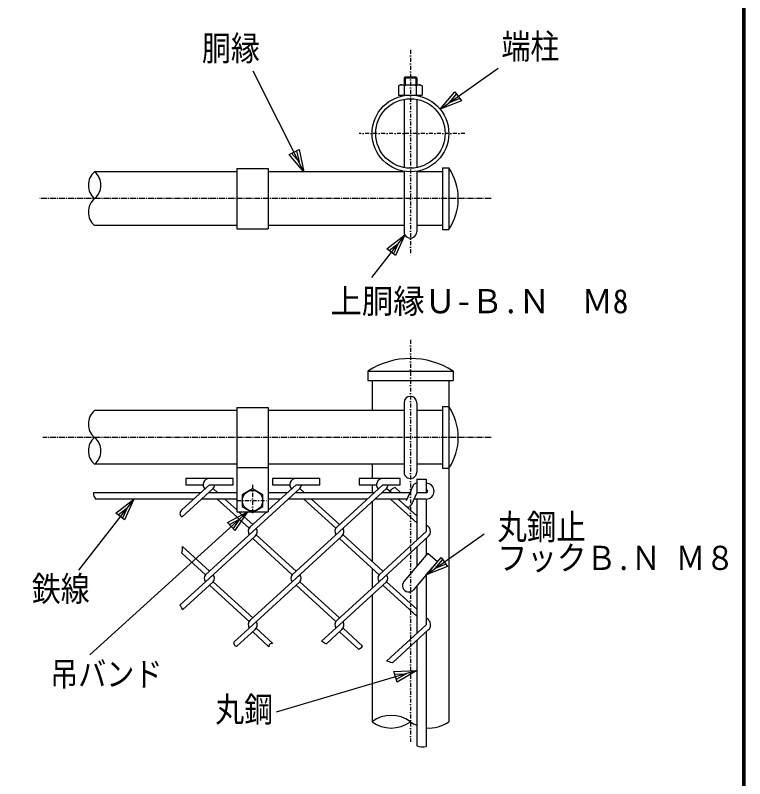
# Model space of a CAD drawing. Units: millimetres, scale not verified. Extents: x -2950 to 2950, y -2100 to 2100.
# Drawn here: x 1876 to 2800, y -437 to 530 of the extents above; entities that cross this region are included whole.
import ezdxf
from ezdxf.enums import TextEntityAlignment as Align

# ---------------------------------------------------------------- set-up
doc = ezdxf.new("R2010")
doc.units = ezdxf.units.MM
doc.header["$LTSCALE"] = 10
doc.linetypes.add('USER1', pattern=[1.125, 0.75, -0.125, 0.125, -0.125])
doc.linetypes.add('USER3', pattern=[1.01, 0.5, -0.25, 0.01, -0.25])
for name, color, linetype, lineweight in [('0-1_1', 7, 'Continuous', 25), ('0-2_0', 7, 'Continuous', 25), ('0-6_WAKU', 7, 'Continuous', 25)]:
    doc.layers.add(name, color=color, linetype=linetype, lineweight=lineweight)
doc.styles.add('ＭＳ ゴシック', font='')
doc.styles.get('ＭＳ ゴシック').set_extended_font_data('MS Gothic')

# ---------------------------------------------------------------- blocks, each defined once
blk = doc.blocks.new('C75')
at = {"layer": '0-1_1', "color": 4}
blk.add_line((40779.8, 18197.8), (40138.1, 19473.9), dxfattribs=at)
blk.add_lwpolyline([(40716.6, 18479.4), (40779.8, 18197.8), (40591.5, 18416.5)], close=True, dxfattribs=at)
blk.add_lwpolyline([(40685.3, 18463.7), (40716.9, 18322.9), (40622.8, 18432.2)], dxfattribs=at)
blk = doc.blocks.new('C76')
at = {"layer": '0-1_1', "color": 4}
blk.add_line((42504, 18991.8), (43237.7, 19508.9), dxfattribs=at)
blk.add_lwpolyline([(42773.2, 19095.9), (42504, 18991.8), (42692.5, 19210.3)], close=True, dxfattribs=at)
blk.add_lwpolyline([(42753, 19124.5), (42618.4, 19072.5), (42712.7, 19181.7)], dxfattribs=at)
blk = doc.blocks.new('C77')
at = {"layer": '0-1_1', "color": 4}
blk.add_line((40065.5, 14682.3), (38067.7, 12868.6), dxfattribs=at)
blk.add_lwpolyline([(39811.1, 14545.9), (40065.5, 14682.3), (39905.2, 14442.2)], close=True, dxfattribs=at)
blk.add_lwpolyline([(39834.6, 14520), (39961.8, 14588.2), (39881.7, 14468.1)], dxfattribs=at)
blk = doc.blocks.new('C78')
at = {"layer": '0-1_1', "color": 4}
blk.add_line((38624.6, 14842.3), (37922.4, 13942.2), dxfattribs=at)
blk.add_lwpolyline([(38397.2, 14664.6), (38624.6, 14842.3), (38507.6, 14578.4)], close=True, dxfattribs=at)
blk.add_lwpolyline([(38424.8, 14643), (38538.5, 14731.9), (38480, 14600)], dxfattribs=at)
blk = doc.blocks.new('C79')
at = {"layer": '0-1_1', "color": 4}
blk.add_line((42207.2, 12670.2), (40428.7, 12145), dxfattribs=at)
blk.add_lwpolyline([(41918.9, 12658), (42207.2, 12670.2), (41958.5, 12523.7)], close=True, dxfattribs=at)
blk.add_lwpolyline([(41928.8, 12624.4), (42073, 12630.5), (41948.6, 12557.3)], dxfattribs=at)

msp = doc.modelspace()

# ---------------------------------------------------------------- linework, layer by layer
at = {"layer": '0-1_1', "color": 4, "linetype": 'USER3'}
for p, q in [((2376.61, 486.52), (2376.61, 225.34)), ((2445.4, 380.67), (2311.81, 380.67)), ((2376.61, 119.24), (2376.61, -389.82)), ((2176.61, -64.37), (2176.61, -104.37)), ((2156.61, -84.37), (2196.61, -84.37))]:
    msp.add_line(p, q, dxfattribs=at)
at = {"layer": '0-1_1'}
for p, q in [((2369.8, 452.27), (2368.6, 451.07)), ((2368.6, 451.07), (2368.6, 442.27)), ((2368.6, 451.07), (2384.61, 451.07)), ((2369.8, 452.27), (2383.41, 452.27)), ((2383.41, 452.27), (2384.61, 451.07)), ((2384.61, 451.07), (2384.61, 442.27)), ((2364.11, 442.27), (2361.61, 441.12)), ((2361.61, 441.12), (2361.61, 429.27)), ((2369.11, 429.27), (2369.11, 441.12)), ((2384.1, 429.27), (2384.1, 441.12)), ((2361.61, 429.27), (2391.61, 429.27)), ((2368.6, 429.27), (2368.6, 428.61)), ((2384.61, 429.27), (2384.61, 428.61)), ((2368.6, 423.94), (2368.6, 337.4)), ((2384.61, 423.94), (2384.61, 337.4)), ((2156.61, 332.07), (1976.61, 332.07)), ((2156.61, 336.07), (2156.61, 260.07)), ((2156.61, 336.07), (2196.61, 336.07)), ((2196.61, 336.07), (2196.61, 260.07)), ((2368.6, 332.07), (2196.61, 332.07)), ((2368.6, 332.73), (2368.6, 256.07)), ((2384.61, 332.73), (2384.61, 256.07)), ((2417.21, 332.07), (2384.61, 332.07)), ((2417.21, 337.07), (2417.21, 259.07)), ((2417.21, 337.07), (2425.21, 337.07)), ((2425.21, 337.07), (2425.21, 259.07)), ((2156.61, 264.07), (1976.61, 264.07)), ((2368.6, 264.07), (2196.61, 264.07)), ((2417.21, 264.07), (2384.61, 264.07)), ((2156.61, 260.07), (2196.61, 260.07)), ((2417.21, 259.07), (2425.21, 259.07)), ((2322.6, 79.63), (2430.61, 79.63)), ((2322.6, 79.63), (2322.6, 67.63)), ((2430.61, 79.63), (2430.61, 67.63)), ((2322.6, 67.63), (2430.61, 67.63)), ((2328, 67.63), (2328, 29.63)), ((2425.21, 67.63), (2425.21, 34.63)), ((2368.6, 39.63), (2368.6, -48.37)), ((2384.61, 39.63), (2384.61, -48.37)), ((2156.61, 29.63), (1976.61, 29.63)), ((2156.61, 33.63), (2156.61, -98.37)), ((2156.61, 33.63), (2196.61, 33.63)), ((2196.61, 33.63), (2196.61, -98.37)), ((2368.6, 29.63), (2196.61, 29.63)), ((2417.21, 29.63), (2384.61, 29.63)), ((2417.21, 34.63), (2417.21, -43.37)), ((2417.21, 34.63), (2425.21, 34.63)), ((2425.21, 34.63), (2425.21, -43.37)), ((2156.61, -38.37), (1976.61, -38.37)), ((2368.6, -38.37), (2196.61, -38.37)), ((2328, -38.37), (2328, -56.45)), ((2417.21, -38.37), (2384.61, -38.37)), ((2156.61, -42.37), (2196.61, -42.37)), ((2417.21, -43.37), (2425.21, -43.37)), ((2425.21, -43.37), (2425.21, -364.37)), ((2384.52, -57.17), (2384.52, -74.37)), ((2384.52, -57.17), (2396.52, -57.17)), ((2396.52, -57.17), (2396.52, -74.37)), ((2087.25, -96.2), (2121.91, -64.45)), ((2196.61, -96.65), (2231.75, -64.45)), ((2231.75, -64.45), (2261.75, -64.45)), ((2283.6, -117.59), (2341.6, -64.45)), ((2328, -64.45), (2328, -74.37)), ((2379.51, -65.94), (2371.28, -84.5)), ((2111.08, -74.37), (1975.13, -74.37)), ((2087.47, -104.79), (2126.7, -68.84)), ((2156.61, -74.37), (2120.67, -74.37)), ((2123.14, -74.37), (2121.91, -73.24)), ((2132.73, -74.37), (2126.7, -68.84)), ((2220.92, -74.37), (2196.61, -74.37)), ((2330.77, -74.37), (2230.52, -74.37)), ((2232.99, -74.37), (2231.75, -73.24)), ((2242.58, -74.37), (2236.55, -68.84)), ((2286.68, -123.57), (2346.4, -68.84)), ((2375.77, -74.37), (2340.36, -74.37)), ((2347.2, -74.37), (2340.36, -74.37)), ((2342.84, -74.37), (2341.6, -73.24)), ((2352.43, -74.37), (2346.4, -68.84)), ((2364.27, -74.37), (2357.25, -67.94)), ((2384.52, -74.37), (2377.5, -90.19)), ((2396.52, -74.37), (2384.52, -74.37)), ((2102.35, -82.37), (1977.11, -82.37)), ((2156.61, -82.37), (2111.94, -82.37)), ((2156.61, -105.03), (2131.87, -82.37)), ((2156.61, -96.24), (2141.46, -82.37)), ((2212.19, -82.37), (2196.61, -82.37)), ((2322.04, -82.37), (2221.79, -82.37)), ((2282.13, -119.4), (2241.72, -82.37)), ((2286.68, -114.78), (2251.31, -82.37)), ((2328, -85.69), (2328, -161.44)), ((2355.93, -82.37), (2331.63, -82.37)), ((2384.52, -112.57), (2351.57, -82.37)), ((2372.22, -82.37), (2355.92, -82.37)), ((2384.52, -103.78), (2361.16, -82.37)), ((2396.52, -82.37), (2380.97, -82.37)), ((2384.52, -82.37), (2384.52, -134.56)), ((2396.52, -82.37), (2396.52, -123.57)), ((2172.28, -119.4), (2155.84, -104.33)), ((2156.61, -98.37), (2196.61, -98.37)), ((2176.83, -114.78), (2158.92, -98.37)), ((2173.75, -117.59), (2194.73, -98.37)), ((2400.1, -118.06), (2396.52, -114.78)), ((2176.83, -123.57), (2117.11, -178.29)), ((2286.68, -123.57), (2226.96, -178.29)), ((2396.52, -123.57), (2336.8, -178.29)), ((2179.9, -129.54), (2117.13, -187.06)), ((2176.83, -132.35), (2226.96, -178.29)), ((2181.38, -127.73), (2231.75, -173.89)), ((2289.75, -129.54), (2226.98, -187.06)), ((2286.68, -132.35), (2336.8, -178.29)), ((2291.22, -127.73), (2341.6, -173.89)), ((2399.6, -129.54), (2336.82, -187.06)), ((2396.52, -132.35), (2396.52, -153.43)), ((2087.77, -142.62), (2121.91, -173.89)), ((2384.52, -143.35), (2384.52, -167.73)), ((2087.12, -150.81), (2117.11, -178.29)), ((2398.74, -150.8), (2368.45, -186.89)), ((2398.74, -150.8), (2410.77, -161.35)), ((2410.77, -161.35), (2380.7, -197.18)), ((2328, -170.23), (2328, -195.14)), ((2084.7, -216.78), (2126.68, -178.31)), ((2173.75, -235.83), (2236.53, -178.31)), ((2396.52, -178.32), (2396.52, -241.8)), ((2087.93, -222.61), (2126.7, -187.08)), ((2172.28, -237.63), (2121.91, -191.47)), ((2176.83, -233.01), (2126.7, -187.08)), ((2176.83, -241.8), (2236.55, -187.08)), ((2282.13, -237.63), (2231.75, -191.47)), ((2286.68, -233.01), (2236.55, -187.08)), ((2283.6, -235.83), (2336.82, -187.06)), ((2286.68, -241.8), (2346.4, -187.08)), ((2384.52, -230.8), (2341.6, -191.47)), ((2384.52, -222.02), (2346.4, -187.08)), ((2384.52, -192.62), (2384.52, -252.8)), ((2328, -203.93), (2328, -364.37)), ((2399.75, -235.96), (2396.52, -233.01)), ((2176.83, -241.8), (2152.92, -263.71)), ((2179.9, -247.77), (2156.89, -268.86)), ((2176.83, -250.59), (2197.37, -269.41)), ((2181.38, -245.97), (2202.51, -265.33)), ((2286.68, -241.8), (2264.17, -262.43)), ((2289.75, -247.77), (2270.31, -265.59)), ((2286.68, -250.59), (2310.69, -272.59)), ((2291.22, -245.97), (2315.9, -268.58)), ((2396.52, -241.8), (2346.49, -287.64)), ((2399.6, -247.77), (2353.72, -289.81)), ((2396.52, -250.59), (2396.52, -395.66)), ((2384.52, -261.59), (2384.52, -395))]:
    msp.add_line(p, q, dxfattribs=at)
at = {"layer": '0-1_1', "color": 4}
for p, q in [((2369.8, 452.27), (2369.81, 442.27)), ((2383.41, 452.27), (2383.41, 442.27)), ((2369.52, 252.35), (2327.4, 198.36))]:
    msp.add_line(p, q, dxfattribs=at)
at = {"layer": '0-1_1', "color": 4, "linetype": 'USER1'}
for p, q in [((2478.96, 298.07), (1906.96, 298.07)), ((2478.96, -4.37), (1910.96, -4.37))]:
    msp.add_line(p, q, dxfattribs=at)
at = {"layer": '0-1_1'}
for points in [[(2364.11, 442.27), (2389.11, 442.27), (2391.61, 441.12), (2391.61, 429.27)], [(2121.91, -64.45), (2151.91, -64.45), (2151.91, -56.45), (2091.91, -56.45), (2091.91, -64.45), (2113.91, -64.45)], [(2261.75, -64.45), (2261.75, -56.45), (2201.75, -56.45), (2201.75, -64.45), (2223.75, -64.45)], [(2341.6, -64.45), (2363.6, -64.45), (2363.6, -56.45), (2311.6, -56.45), (2311.6, -64.45), (2333.6, -64.45)], [(2176.83, -123.57), (2191.23, -110.37), (2236.55, -68.84)]]:
    msp.add_lwpolyline(points, dxfattribs=at)
at = {"layer": '0-1_1', "color": 4}
msp.add_lwpolyline([(2346.78, 234.58), (2369.52, 252.35), (2357.82, 225.97)], close=True, dxfattribs=at)
msp.add_lwpolyline([(2349.54, 232.43), (2360.91, 241.31), (2355.06, 228.12)], dxfattribs=at)
at = {"layer": '0-1_1'}
msp.add_lwpolyline([(2176.61, -69.36), (2163.6, -76.86), (2163.6, -91.88), (2176.61, -99.38), (2189.61, -91.88), (2189.61, -76.86)], close=True, dxfattribs=at)
for centre, radius in [((2376.61, 380.67), 48.6), ((2376.61, 380.67), 44), ((2176.61, -84.37), 13)]:
    msp.add_circle(centre, radius, dxfattribs=at)
for centre, radius, start, end in [((2364.11, 430.84), 11.43, 64.02038, 90), ((2376.61, 417.37), 24.9, 72.4866, 107.51478), ((2389.11, 430.84), 11.43, 90, 115.97954), ((2367.83, 298.07), 69.38, 325.79449, 34.20584), ((2376.61, 256.07), 8, 179.99992, 0), ((2376.6, -3.5), 99.12, 56.99119, 123.00874), ((2376.6, 39.63), 8, 0, 179.99992), ((2367.83, -4.37), 69.38, 325.79449, 34.20584), ((2121.91, -64.45), 8, 90, 222.50017), ((2231.75, -64.45), 8, 90, 222.50017), ((2341.6, -64.45), 8, 90, 222.50017), ((2376.6, -48.37), 8, 179.99992, 0), ((2121.91, -64.45), 6.48, 317.50034, 0.00134), ((2231.75, -64.45), 6.48, 317.50034, 0.00134), ((2341.6, -64.45), 6.48, 317.50034, 0.00134), ((2385, -68.37), 6, 94.52752, 156.07887), ((2396.52, -72.37), 10, 270, 90), ((2396.52, -72.37), 2, 270, 90), ((2373.85, -88.57), 4, 207.26498, 336.07901), ((2179.23, -123.57), 8.1, 132.50044, 210.96289), ((2174.43, -123.57), 8.1, 312.50052, 30.96283), ((2289.07, -123.57), 8.1, 132.50044, 210.96289), ((2284.28, -123.57), 8.1, 312.50052, 30.96283), ((2394.13, -123.57), 8.1, 312.50125, 41.72022), ((2121.91, -182.68), 6.48, 137.49927, 222.50073), ((2121.91, -182.68), 6.48, 317.50034, 42.50064), ((2231.75, -182.68), 6.48, 137.49927, 222.50073), ((2231.75, -182.68), 6.48, 317.50034, 42.50064), ((2341.6, -182.68), 6.48, 137.49927, 222.50073), ((2341.6, -182.68), 6.48, 317.50034, 42.50064), ((2374.58, -192.03), 8, 139.99904, 320.00134), ((2179.23, -241.8), 8.1, 132.50044, 210.96289), ((2174.43, -241.8), 8.1, 312.50052, 30.96283), ((2289.07, -241.8), 8.1, 132.50044, 210.96289), ((2284.28, -241.8), 8.1, 312.50052, 30.96283), ((2394.13, -241.8), 8.1, 312.50125, 43.52454)]:
    msp.add_arc(centre, radius, start, end, dxfattribs=at)
at = {"layer": '0-1_1', "color": 4}
for centre, radius, start, end in [((1990.67, 315.07), 22.06, 129.59811, 230.40164), ((1962.54, 315.07), 22.06, 309.59845, 50.40183), ((1990.67, 281.07), 22.06, 129.59836, 230.40189), ((1990.67, 12.63), 22.06, 129.59811, 230.40164), ((1990.67, -21.37), 22.06, 129.59836, 230.40189), ((1962.54, -21.37), 22.06, 309.59845, 50.40155), ((1986.58, -74.34), 11.68, 180.13562, 223.44576), ((2359.65, -79.34), 11.64, 101.88753, 144.47858), ((2089.51, -100.44), 4.8, 118.06473, 244.84522), ((2066.52, -145.05), 21.4, 344.38525, 6.53153), ((2071.99, -227.62), 16.7, 17.46593, 40.48177), ((2156.96, -264.69), 4.16, 166.37213, 269.05505), ((2201.13, -268.88), 3.8, 68.83014, 188.02585), ((2280.31, -238.63), 28.76, 235.85553, 249.65012), ((2307.12, -262.58), 10.63, 289.60766, 325.64575), ((2338.08, -334.5), 47.34, 70.71227, 80.06109), ((2352.31, -397.28), 40.91, 53.55557, 126.44482), ((2352.31, -331.46), 40.91, 233.55557, 306.44443), ((2400.91, -331.46), 40.91, 233.55563, 246.3927), ((2400.91, -331.46), 40.91, 263.85135, 306.44482), ((2391.93, -369.47), 26.59, 253.82394, 279.94732)]:
    msp.add_arc(centre, radius, start, end, dxfattribs=at)
at = {"layer": '0-6_WAKU'}
msp.add_lwpolyline([(-2699.92, 1950.16), (2800.08, 1950.16), (2800.08, -1949.84), (-2699.92, -1949.84)], close=True, dxfattribs=at)
for points in [[(2798.74, 1948.83), (2798.74, -1948.51), (-2698.59, -1948.51)], [(2797.41, 1947.49), (2797.41, -1947.17), (-2697.26, -1947.17)]]:
    msp.add_lwpolyline(points, dxfattribs=at)

# ---------------------------------------------------------------- block references
at = {"layer": '0-2_0', "xscale": 0.1, "yscale": 0.1}
for name, p in [('C75', (-1836.2, -1487.71)), ('C76', (-1836.2, -1487.71)), ('C78', (-1836.2, -1566.6)), ('C77', (-1836.2, -1566.6)), ('C76', (-1853.87, -2077.5)), ('C79', (-1836.2, -1566.6))]:
    msp.add_blockref(name, p, dxfattribs=at)

# ---------------------------------------------------------------- texts
at = {"layer": '0-1_1', "color": 4, "style": 'ＭＳ ゴシック'}
for s, height, width, p in [('胴縁', 31.6, 0.85, (2112.51, 463.28)), ('端柱', 31.6, 0.85, (2491.91, 465.61)), ('上胴縁Ｕ-Ｂ.Ｎ\u3000Ｍ8', 30.67, 0.95, (2275.32, 143.74)), ('丸鋼止', 32.11, 0.85, (2486.92, -143.38)), ('フックＢ.Ｎ Ｍ８', 30.64, 0.9, (2486.92, -181.42)), ('鉄線', 31.6, 0.85, (1896.99, -221.29)), ('吊バンド', 30.65, 0.85, (1920.27, -328.48)), ('丸鋼', 31.6, 0.85, (2129.34, -374.17))]:
    msp.add_text(s, height=height, dxfattribs=dict(at, width=width)).set_placement(p, align=Align.BOTTOM_LEFT)

doc.saveas('drawing.dxf')
